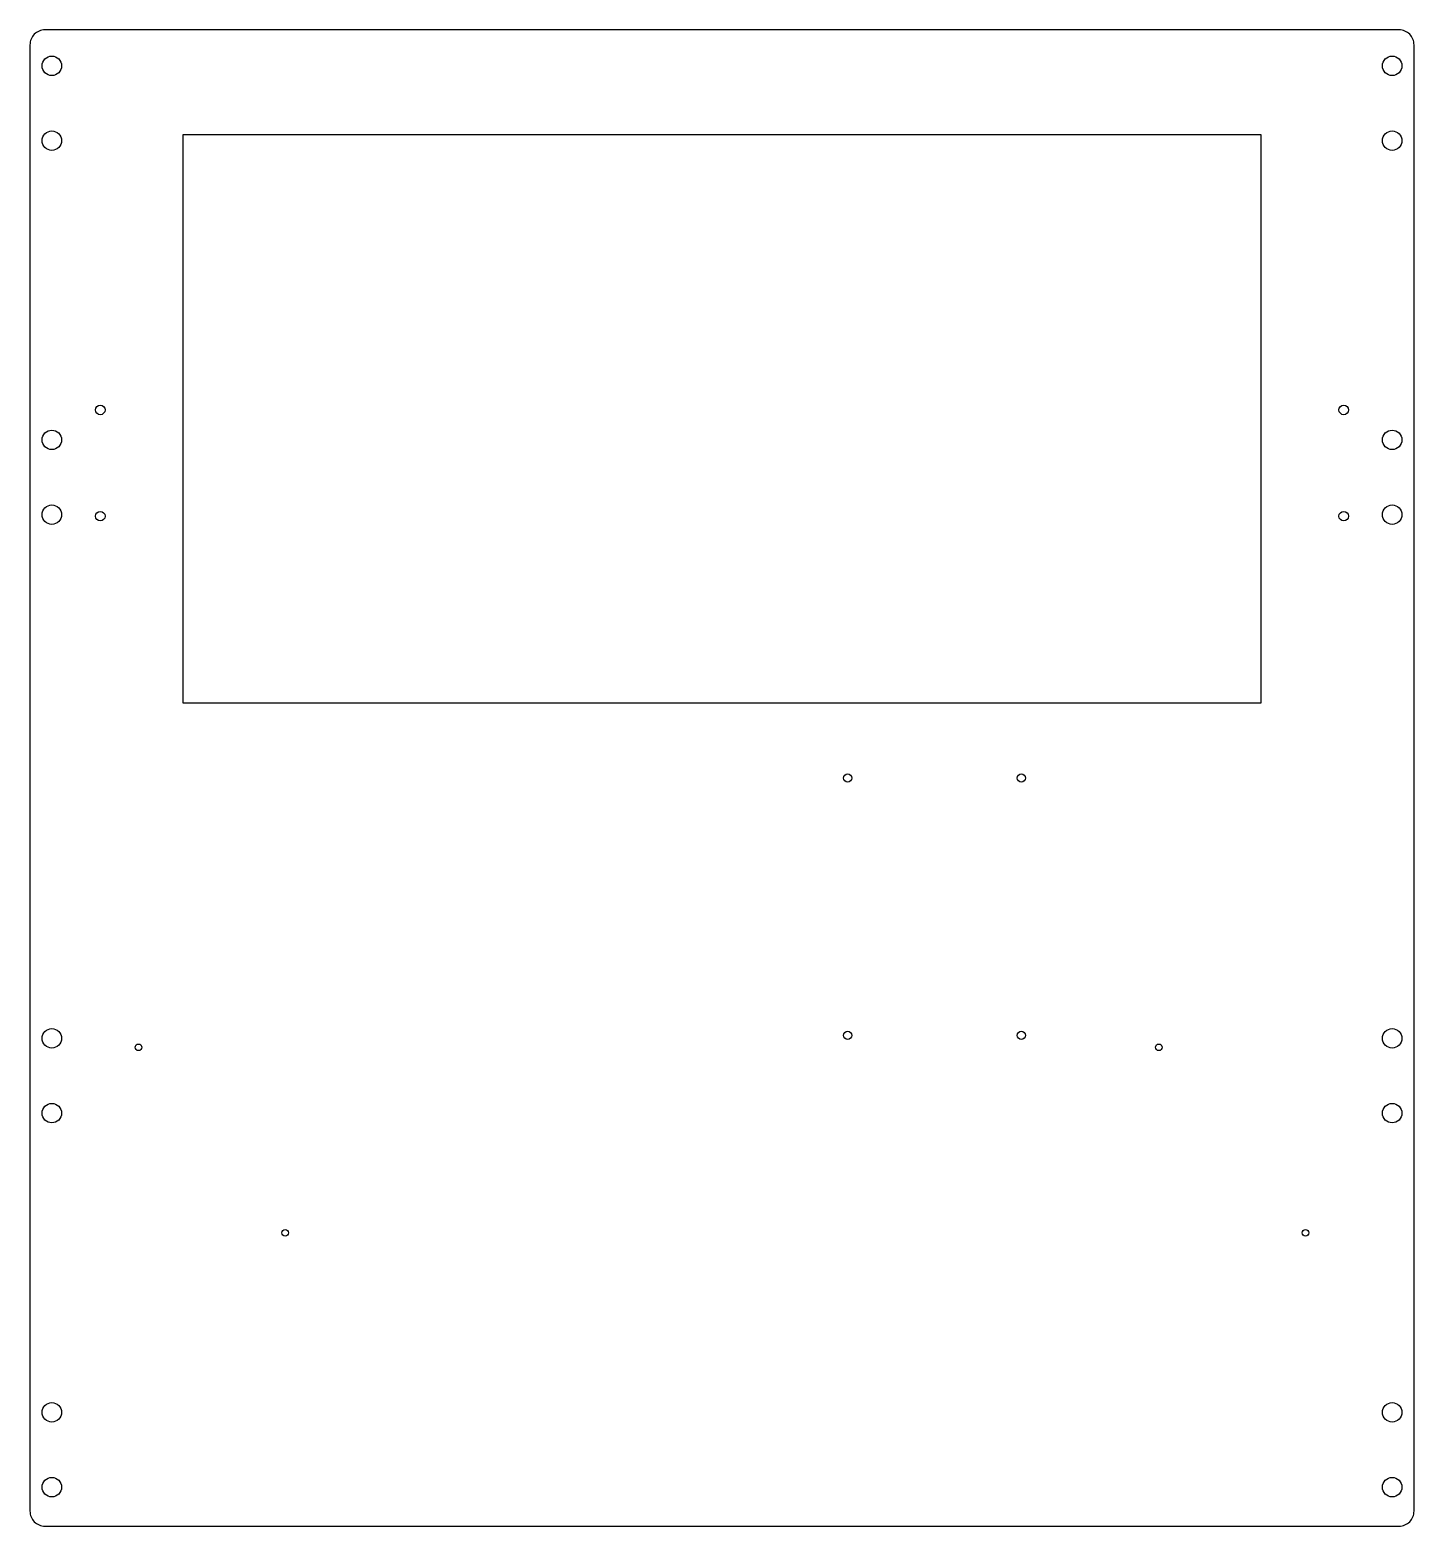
# Model space of a CAD drawing. Header units: millimetres. Extents: x -231 to 231, y -250 to 250.
import ezdxf

# ---------------------------------------------------------------- set-up
doc = ezdxf.new("R2010")
doc.units = ezdxf.units.MM

msp = doc.modelspace()

# ---------------------------------------------------------------- linework, layer by layer
msp.add_lwpolyline([(-231.25, -245, 0.414214), (-226.25, -250), (226.25, -250, 0.414214), (231.25, -245), (231.25, 245, 0.414214), (226.25, 250), (-226.25, 250, 0.414214), (-231.25, 245)], format="xyb", close=True)
msp.add_lwpolyline([(-180, 25), (-180, 215), (180, 215), (180, 25)], close=True)
for centre, radius in [((-223.93, 238), 3.25), ((223.93, 238), 3.25), ((-223.93, 213), 3.25), ((223.93, 213), 3.25), ((-207.75, 123), 1.6), ((207.75, 123), 1.6), ((-223.93, 113), 3.25), ((223.93, 113), 3.25), ((-223.93, 88), 3.25), ((223.93, 88), 3.25), ((-207.75, 87.5), 1.6), ((207.75, 87.5), 1.6), ((42, 0), 1.38), ((100, 0), 1.38), ((-223.93, -87), 3.25), ((42, -86), 1.38), ((100, -86), 1.38), ((223.93, -87), 3.25), ((-195, -90), 1.1), ((146, -90), 1.1), ((-223.93, -112), 3.25), ((223.93, -112), 3.25), ((-146, -152), 1.1), ((195, -152), 1.1), ((-223.93, -212), 3.25), ((223.93, -212), 3.25), ((-223.93, -237), 3.25), ((223.93, -237), 3.25)]:
    msp.add_circle(centre, radius)

doc.saveas('drawing.dxf')
